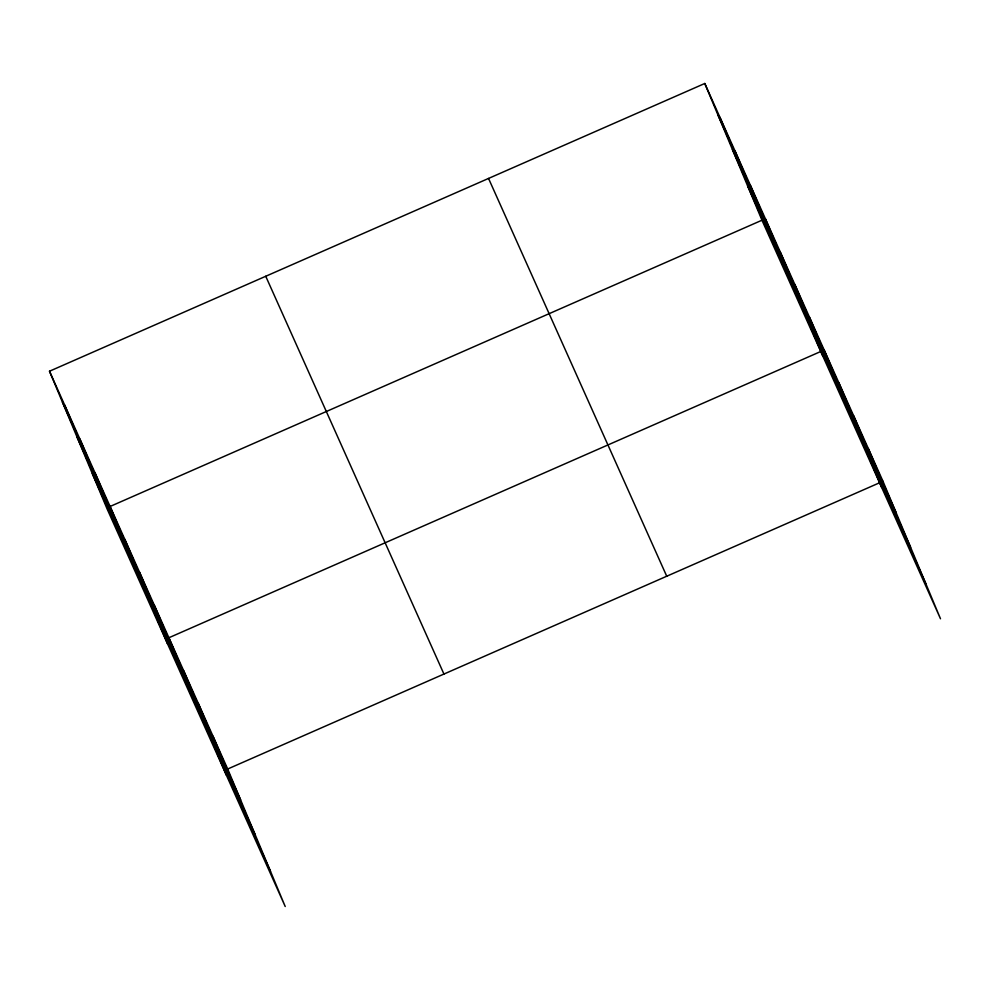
<?xml version="1.0" encoding="UTF-8"?>
<svg xmlns="http://www.w3.org/2000/svg" width="990" height="990" viewBox="0 0 990 990"><rect width="100%" height="100%" fill="white"/><g stroke="black" fill="none" stroke-linecap="round" stroke-linejoin="round"><path stroke-width="1.49" d="M49.5 371.225L227.7 769.007L285.219 906.518L107.019 508.724L49.5 371.225L704.781 83.482L882.981 481.276L940.5 618.775L762.3 220.993L704.781 83.482M227.7 769.007L882.981 481.276M717.701 114.37L895.901 512.152M732.427 149.552L910.614 547.334M747.586 185.811L925.786 583.593M488.54 178.435L666.74 576.23M265.741 276.272L443.941 674.054M62.419 402.113L240.62 799.895M77.133 437.295L255.333 835.077M92.305 473.542L270.493 871.324M868.279 448.458L881.199 479.333M853.578 415.639L866.498 446.515M838.877 382.821L851.796 413.709M881.694 487.513L824.175 350.002L168.894 637.746L226.413 775.244M809.474 317.184L822.393 348.072M794.772 284.365L807.692 315.253M780.071 251.547L792.99 282.435M822.888 356.239L765.369 218.728L110.088 506.472L167.607 643.97M750.222 184.92L763.141 215.808M735.075 151.111L747.995 181.987M719.928 117.303L732.848 148.178M212.999 736.189L225.918 767.077M198.297 703.37L211.217 734.258M183.596 670.552L196.515 701.44M154.192 604.927L167.112 635.803M139.491 572.109L152.411 602.984M124.79 539.29L137.709 570.166M94.941 472.663L107.861 503.539M79.794 438.842L92.714 469.73M64.647 405.034L77.567 435.922"/></g></svg>
